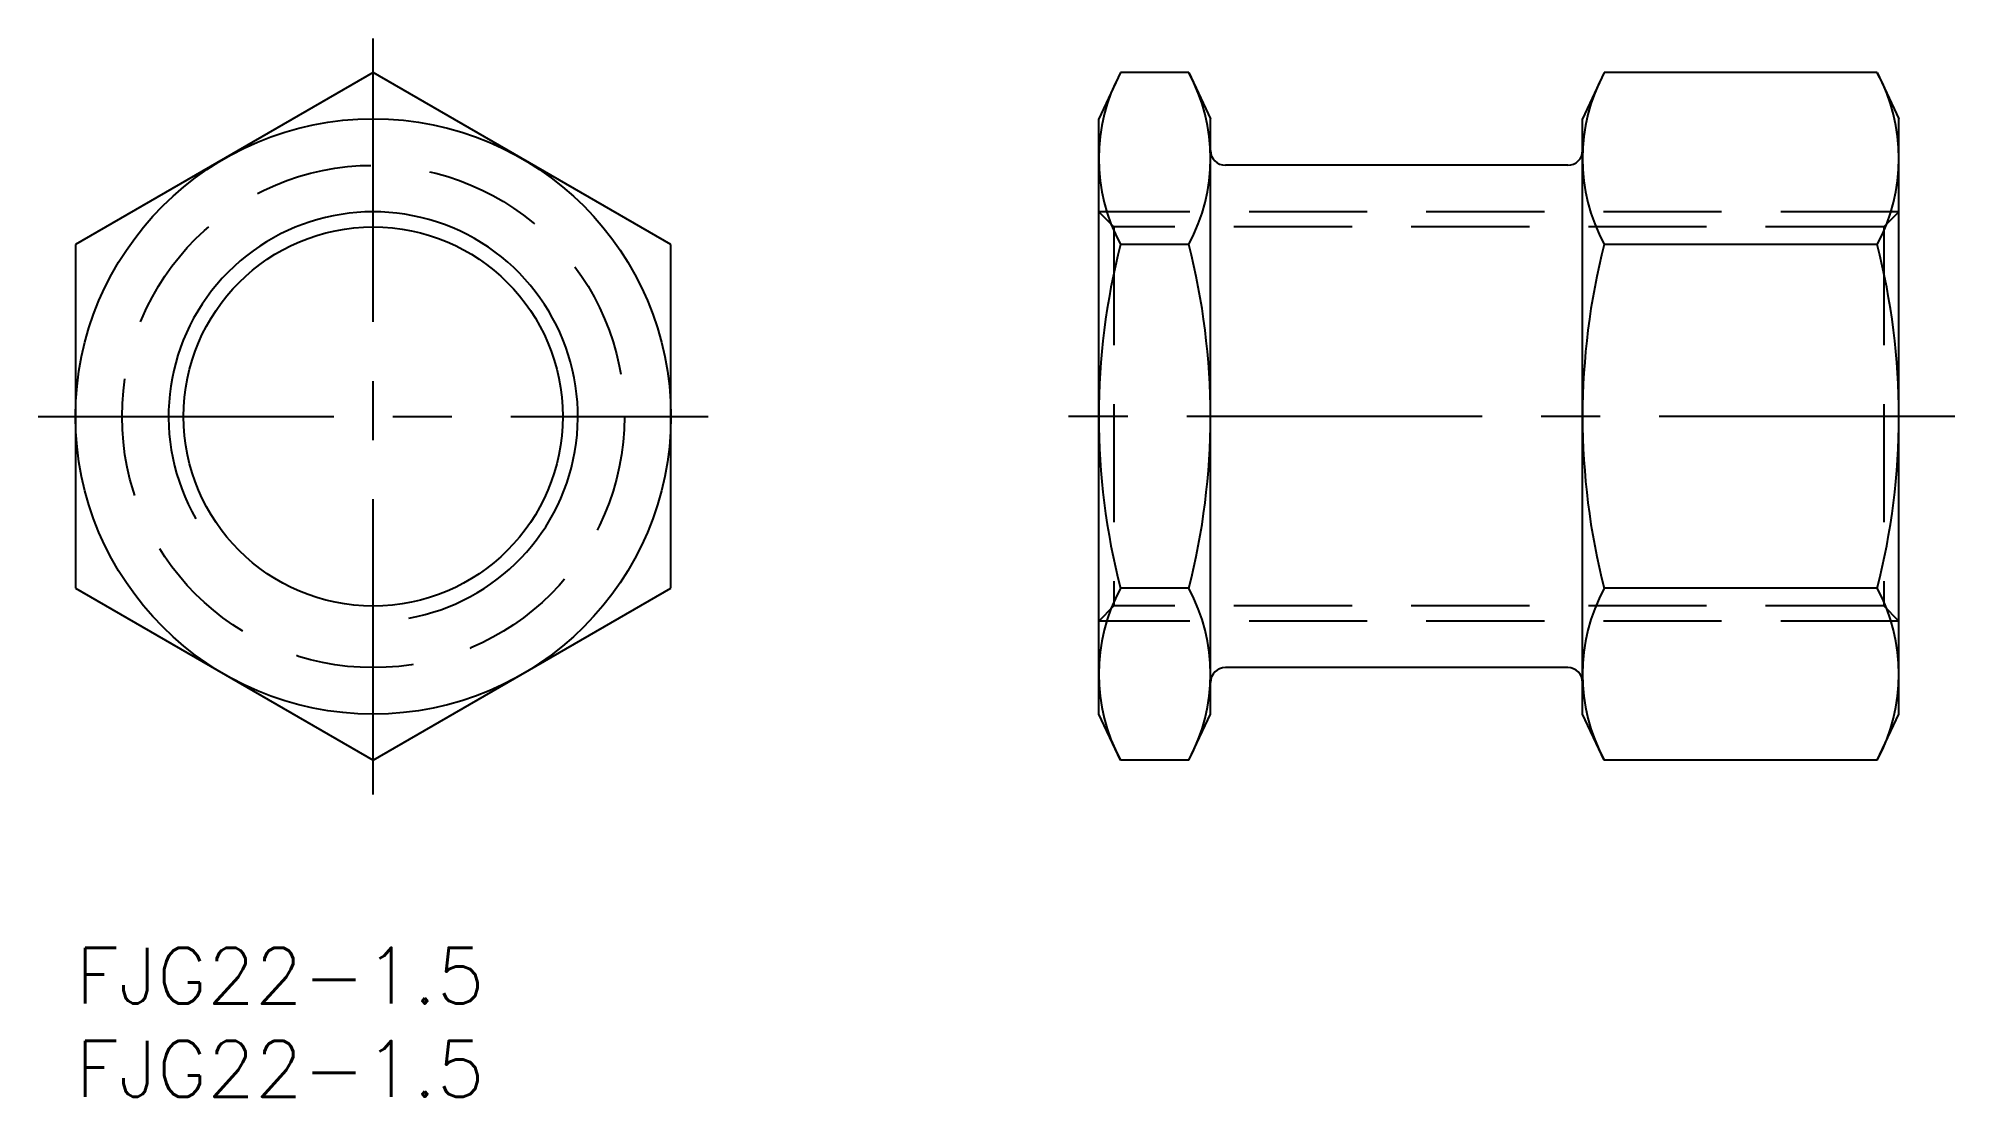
# Model space of a CAD drawing. Extents: x -2 to 101, y -8 to 49.
import ezdxf

# ---------------------------------------------------------------- set-up
doc = ezdxf.new("R2010")
doc.units = 0
doc.header["$LTSCALE"] = 0.5
doc.linetypes.add('CENTER', pattern=[50.8, 31.75, -6.35, 6.35, -6.35])
doc.linetypes.add('DASHED', pattern=[19.05, 12.7, -6.35])
for name, color, linetype in [('MSM_CENTER', 1, 'CENTER'), ('MSM_CONTINUOUS', 7, 'CONTINUOUS'), ('MSM_DASHED', 4, 'DASHED'), ('MSM_NARROW', 5, 'CONTINUOUS'), ('MSM_PART_NUMBER', 7, 'CONTINUOUS')]:
    doc.layers.add(name, color=color, linetype=linetype)
doc.styles.get("Standard").update_dxf_attribs({"font": 'txt.shx', "height": 3, "bigfont": 'bigfont.shx'})

# ---------------------------------------------------------------- blocks, each defined once
blk = doc.blocks.new('*U15')
at = {"layer": 'MSM_PART_NUMBER'}
blk.add_text('FJG22-1.5', height=3, dxfattribs=at).set_placement((0, -3))
blk = doc.blocks.new('*U16')
at = {"layer": 'MSM_PART_NUMBER'}
blk.add_text('FJG22-1.5', height=3, dxfattribs=at).set_placement((0, -8))

msp = doc.modelspace()

# ---------------------------------------------------------------- linework, layer by layer
at = {"layer": 'MSM_CENTER'}
for p, q in [((16, 8.24), (16, 48.88)), ((-2, 28.56), (34, 28.56)), ((101, 28.56), (52, 28.56))]:
    msp.add_line(p, q, dxfattribs=at)
at = {"layer": 'MSM_CONTINUOUS'}
for p, q in [((16, 47.04), (0, 37.8)), ((32, 37.8), (16, 47.04)), ((56.16, 47.04), (55, 44.56)), ((59.84, 47.04), (56.16, 47.04)), ((59.84, 47.04), (61, 44.56)), ((82.16, 47.04), (81, 44.56)), ((96.84, 47.04), (82.16, 47.04)), ((96.84, 47.04), (98, 44.56)), ((55, 12.56), (55, 44.56)), ((61, 12.56), (61, 44.56)), ((81, 12.56), (81, 44.56)), ((98, 12.56), (98, 44.56)), ((80.2, 42.06), (61.8, 42.06)), ((0, 37.8), (0, 19.33)), ((32, 19.33), (32, 37.8)), ((59.84, 37.8), (56.16, 37.8)), ((96.84, 37.8), (82.16, 37.8)), ((0, 19.33), (16, 10.09)), ((16, 10.09), (32, 19.33)), ((59.84, 19.33), (56.16, 19.33)), ((96.84, 19.33), (82.16, 19.33)), ((80.2, 15.06), (61.8, 15.06)), ((56.16, 10.09), (55, 12.56)), ((59.84, 10.09), (61, 12.56)), ((82.16, 10.09), (81, 12.56)), ((96.84, 10.09), (98, 12.56)), ((59.84, 10.09), (56.16, 10.09)), ((96.84, 10.09), (82.16, 10.09))]:
    msp.add_line(p, q, dxfattribs=at)
for radius in [16, 10.19]:
    msp.add_circle((16, 28.56), radius, dxfattribs=at)
for centre, radius, start, end in [((64.77, 42.42), 9.77, 151.7979, 208.2021), ((51.23, 42.42), 9.77, 331.7979, 28.2021), ((90.77, 42.42), 9.77, 151.7979, 208.2021), ((88.23, 42.42), 9.77, 331.7979, 28.2021), ((61.8, 42.86), 0.8, 180, 270), ((80.2, 42.86), 0.8, 270, 0), ((92.35, 28.56), 37.35, 165.6821, 194.3179), ((23.65, 28.56), 37.35, 345.6821, 14.3179), ((118.35, 28.56), 37.35, 165.6821, 194.3179), ((60.65, 28.56), 37.35, 345.6821, 14.3179), ((64.77, 14.71), 9.77, 151.7979, 208.2021), ((51.23, 14.71), 9.77, 331.7979, 28.2021), ((90.77, 14.71), 9.77, 151.7979, 208.2021), ((88.23, 14.71), 9.77, 331.7979, 28.2021), ((61.8, 14.26), 0.8, 90, 180), ((80.2, 14.26), 0.8, 0, 90)]:
    msp.add_arc(centre, radius, start, end, dxfattribs=at)
at = {"layer": 'MSM_DASHED'}
for p, q in [((98, 39.56), (55, 39.56)), ((55, 39.56), (55.81, 38.75)), ((98, 39.56), (97.19, 38.75)), ((97.19, 38.75), (55.81, 38.75)), ((55.81, 38.75), (55.81, 18.38)), ((97.19, 38.75), (97.19, 18.38)), ((55, 17.56), (55.81, 18.38)), ((98, 17.56), (55, 17.56)), ((97.19, 18.38), (55.81, 18.38)), ((98, 17.56), (97.19, 18.38))]:
    msp.add_line(p, q, dxfattribs=at)
msp.add_circle((16, 28.56), 13.5, dxfattribs=at)
at = {"layer": 'MSM_NARROW'}
msp.add_arc((16, 28.56), 11, 280, 210, dxfattribs=at)

# ---------------------------------------------------------------- block references
at = {"layer": 'MSM_CONTINUOUS'}
for name in ['*U15', '*U16']:
    msp.add_blockref(name, (0, 0), dxfattribs=at)

doc.saveas('drawing.dxf')
